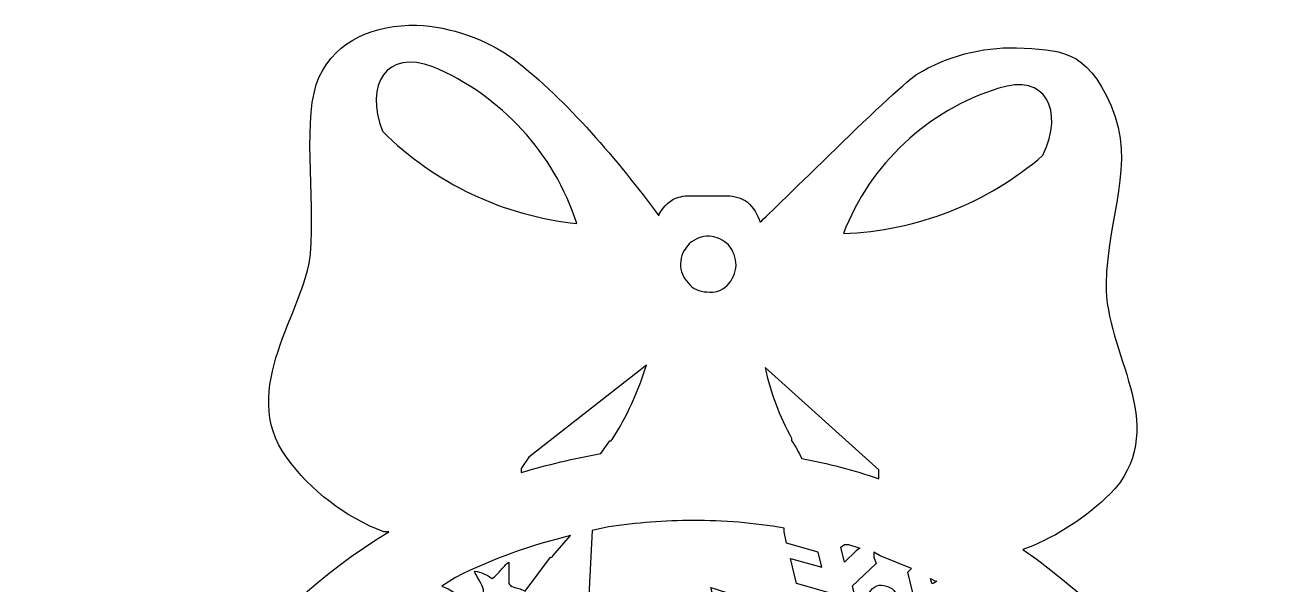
# Model space of a CAD drawing. Extents: x -6 to 93, y 0 to 126.
# Drawn here: x -6.5 to 92.7, y 81.8 to 126.1 of the extents above; entities that cross this region are included whole.
import ezdxf

# ---------------------------------------------------------------- set-up
doc = ezdxf.new("R2010")
doc.units = 0
doc.header["$MEASUREMENT"] = 0
doc.layers.add('LAYER_1', color=7, linetype='CONTINUOUS')

msp = doc.modelspace()

# ---------------------------------------------------------------- linework, layer by layer
at = {"layer": 'LAYER_1', "color": 178}
for points in [[(59.3, 84.5), (58.4, 83.6), (58.1, 84.8), (58.1, 84.8), (58.4, 85), (58.7, 85), (59.6, 84.7), (59.3, 84.5)], [(65.2, 82.3), (65.6, 82.1), (65.7, 82.1), (65.4, 81.9), (65.3, 81.9), (65.2, 82.3)]]:
    msp.add_lwpolyline(points, dxfattribs=at)
for points, knots in [([(92.6, 47.7), (92.188, 62.507), (84.717, 76.223), (72.5, 84.6), (72.5, 84.6), (73.3, 84.9), (73.3, 84.9), (73.3, 84.9), (73.3, 84.9), (73.3, 84.9), (75.746, 85.95), (77.956, 87.48), (79.8, 89.4), (84.1, 94.6), (79, 100.2), (79.1, 105.6), (79.2, 111), (81.5, 115.1), (79.5, 119.7), (77.5, 124.3), (75.4, 124.1), (72, 124.3), (69.22, 124.367), (66.48, 123.638), (64.1, 122.2), (62.1, 120.8), (51.8, 110.5), (51.7, 110.5), (51.524, 111.117), (51.178, 111.672), (50.7, 112.1), (50.225, 112.415), (49.67, 112.589), (49.1, 112.6), (49.1, 112.6), (46.1, 112.6), (46.1, 112.6), (45.65, 112.596), (45.206, 112.493), (44.8, 112.3), (44.2, 111.9), (43.7, 111.3), (43.7, 111), (40.4, 115.4), (36.5, 120.1), (32.2, 123.4), (29.945, 125.019), (27.272, 125.956), (24.5, 126.1), (21.2, 126.1), (18.2, 125), (16.8, 122), (15.4, 119), (16.5, 112.5), (16.1, 108), (15.7, 103.5), (10.3, 97.3), (14.2, 91.9), (16.147, 89.235), (18.82, 87.187), (21.9, 86), (21.9, 86), (22.3, 86), (22.3, 86), (0.478, 72.778), (-6.494, 44.368), (6.729, 22.546), (7.317, 21.575), (7.941, 20.625), (8.6, 19.7), (8.6, 19.7), (9.8, 18), (9.8, 18), (13.737, 12.947), (18.673, 8.76), (24.3, 5.7), (24.3, 5.7), (26.6, 4.6), (26.6, 4.6), (32.774, 1.621), (39.545, 0.082), (46.4, 0.1), (50.657, 0.097), (54.896, 0.669), (59, 1.8), (59, 1.8), (61, 2.5), (61, 2.5), (63.753, 3.375), (66.402, 4.549), (68.9, 6), (68.9, 6), (70.6, 6.9), (70.6, 6.9), (84.31, 15.351), (92.671, 30.295), (92.7, 46.4), (92.7, 46.4), (92.7, 47.2), (92.7, 47.2), (92.706, 47.372), (92.672, 47.543), (92.6, 47.7)], [0, 0, 0, 0, 1, 1, 1, 2, 2, 2, 3, 3, 3, 4, 4, 4, 5, 5, 5, 6, 6, 6, 7, 7, 7, 8, 8, 8, 9, 9, 9, 10, 10, 10, 11, 11, 11, 12, 12, 12, 13, 13, 13, 14, 14, 14, 15, 15, 15, 16, 16, 16, 17, 17, 17, 18, 18, 18, 19, 19, 19, 20, 20, 20, 21, 21, 21, 22, 22, 22, 23, 23, 23, 24, 24, 24, 25, 25, 25, 26, 26, 26, 27, 27, 27, 28, 28, 28, 29, 29, 29, 30, 30, 30, 31, 31, 31, 32, 32, 32, 33, 33, 33, 34, 34, 34, 34]), ([(21.8, 117.7), (20.4, 121.4), (22.1, 124.2), (25.8, 122.8), (31.216, 120.513), (35.375, 115.989), (37.2, 110.4), (31.384, 111.003), (25.949, 113.579), (21.8, 117.7)], [0, 0, 0, 0, 1, 1, 1, 2, 2, 2, 3, 3, 3, 3]), ([(70.6, 121.1), (74.3, 122.3), (75.8, 119.4), (74.1, 115.8), (69.692, 111.997), (64.118, 109.81), (58.3, 109.6), (60.423, 115.114), (64.956, 119.352), (70.6, 121.1)], [0, 0, 0, 0, 1, 1, 1, 2, 2, 2, 3, 3, 3, 3]), ([(46.1, 108.8), (46.536, 109.198), (47.109, 109.413), (47.7, 109.4), (48.263, 109.336), (48.79, 109.091), (49.2, 108.7), (49.582, 108.254), (49.794, 107.687), (49.8, 107.1), (49.776, 106.498), (49.526, 105.926), (49.1, 105.5), (48.682, 105.08), (48.083, 104.893), (47.5, 105), (46.916, 104.976), (46.357, 105.237), (46, 105.7), (45.617, 106.106), (45.403, 106.642), (45.4, 107.2), (45.424, 107.802), (45.674, 108.373), (46.1, 108.8)], [0, 0, 0, 0, 1, 1, 1, 2, 2, 2, 3, 3, 3, 4, 4, 4, 5, 5, 5, 6, 6, 6, 7, 7, 7, 8, 8, 8, 8]), ([(40, 93.3), (39.945, 93.3), (39.9, 93.255), (39.9, 93.2), (39.9, 93.2), (39.8, 93.2), (39.8, 93.2), (39.8, 93.2), (39.1, 92.2), (39.1, 92.2), (36.976, 91.806), (34.873, 91.306), (32.8, 90.7), (32.8, 90.7), (32.8, 91), (32.8, 91), (32.8, 91), (33.4, 91.9), (33.4, 91.9), (33.4, 91.9), (42.7, 99.2), (42.7, 99.2), (42.068, 97.121), (41.16, 95.137), (40, 93.3)], [0, 0, 0, 0, 1, 1, 1, 2, 2, 2, 3, 3, 3, 4, 4, 4, 5, 5, 5, 6, 6, 6, 7, 7, 7, 8, 8, 8, 8]), ([(61.1, 90.9), (61.1, 90.9), (61.1, 90.2), (61.1, 90.2), (59.11, 90.885), (57.07, 91.42), (55, 91.8), (54.771, 92.287), (54.504, 92.756), (54.2, 93.2), (54.2, 93.2), (54.2, 93.4), (54.2, 93.4), (53.235, 95.156), (52.528, 97.042), (52.1, 99), (52.1, 99), (61.1, 90.9), (61.1, 90.9)], [0, 0, 0, 0, 1, 1, 1, 2, 2, 2, 3, 3, 3, 4, 4, 4, 5, 5, 5, 6, 6, 6, 6]), ([(46.4, 86.9), (48.813, 86.907), (51.222, 86.706), (53.6, 86.3), (53.6, 86.3), (53.6, 86), (53.6, 86), (53.6, 86), (53.8, 85.1), (53.8, 85.1), (53.8, 85.1), (56.3, 84.4), (56.3, 84.4), (56.3, 84.4), (56.6, 83.2), (56.6, 83.2), (56.6, 83.2), (54.1, 83.9), (54.1, 83.9), (54.1, 83.9), (54.6, 81.9), (54.6, 81.9), (54.6, 81.9), (57.1, 81.2), (57.1, 81.2), (57.1, 81.2), (57.8, 78.6), (57.8, 78.6), (57.8, 78.6), (56.7, 78.9), (56.7, 78.9), (56.792, 79.294), (56.679, 79.707), (56.4, 80), (56.014, 80.469), (55.321, 80.537), (54.852, 80.152), (54.796, 80.106), (54.746, 80.055), (54.7, 80), (54.317, 79.498), (54.317, 78.802), (54.7, 78.3), (54.982, 78.003), (55.406, 77.887), (55.8, 78), (55.8, 78), (56.1, 76.9), (56.1, 76.9), (56.1, 76.9), (53.5, 77.6), (53.5, 77.6), (53.5, 77.6), (52.8, 80.1), (52.8, 80.1), (52.8, 80.1), (51, 80.7), (51, 80.7), (51, 80.7), (51.6, 78.2), (51.6, 78.2), (51.6, 78.2), (50.4, 78.5), (50.4, 78.5), (50.4, 78.5), (49.7, 81), (49.7, 81), (49.7, 81), (47.8, 81.6), (47.8, 81.6), (47.8, 81.6), (48.5, 79), (48.5, 79), (48.5, 79), (47.2, 79.4), (47.2, 79.4), (47.2, 79.4), (46.5, 78.7), (46.5, 78.7), (46.5, 78.7), (46.7, 77.7), (46.7, 77.7), (46.7, 77.7), (48, 77.4), (48, 77.4), (48, 77.4), (46.3, 75.7), (46.3, 75.7), (46.3, 75.7), (45.1, 75.9), (45.1, 75.9), (45.1, 75.9), (41, 76.5), (41, 76.5), (40.917, 76.928), (40.883, 77.364), (40.9, 77.8), (40.9, 77.8), (42.4, 78.5), (42.4, 78.5), (42.4, 78.5), (41, 78.9), (41, 78.9), (41, 78.9), (40.7, 80.7), (40.7, 80.7), (40.7, 80.7), (39.8, 79.4), (39.8, 79.4), (39.8, 79.4), (38.1, 79.9), (38.1, 79.9), (38.1, 79.9), (38.4, 86.1), (38.4, 86.1), (38.4, 86.1), (39.7, 86.4), (39.7, 86.4), (41.919, 86.719), (44.158, 86.887), (46.4, 86.9)], [0, 0, 0, 0, 1, 1, 1, 2, 2, 2, 3, 3, 3, 4, 4, 4, 5, 5, 5, 6, 6, 6, 7, 7, 7, 8, 8, 8, 9, 9, 9, 10, 10, 10, 11, 11, 11, 12, 12, 12, 13, 13, 13, 14, 14, 14, 15, 15, 15, 16, 16, 16, 17, 17, 17, 18, 18, 18, 19, 19, 19, 20, 20, 20, 21, 21, 21, 22, 22, 22, 23, 23, 23, 24, 24, 24, 25, 25, 25, 26, 26, 26, 27, 27, 27, 28, 28, 28, 29, 29, 29, 30, 30, 30, 31, 31, 31, 32, 32, 32, 33, 33, 33, 34, 34, 34, 35, 35, 35, 36, 36, 36, 37, 37, 37, 38, 38, 38, 39, 39, 39, 40, 40, 40, 40]), ([(31.8, 81.9), (31.8, 81.9), (31.8, 83.6), (31.8, 83.6), (31.576, 83.426), (31.374, 83.224), (31.2, 83), (30.993, 82.742), (30.758, 82.507), (30.5, 82.3), (30.093, 82.617), (29.611, 82.824), (29.1, 82.9), (29.2, 82.5), (29.7, 81.9), (29.8, 81.4), (29.9, 80.9), (29.1, 80.5), (28.8, 80.4), (28.8, 80.4), (27, 81.5), (27, 81.5), (27, 81.5), (26.5, 81.7), (26.5, 81.7), (26.5, 81.7), (27.6, 82.4), (27.6, 82.4), (30.493, 83.854), (33.548, 84.961), (36.7, 85.7), (36.7, 85.7), (35.3, 84.1), (35.3, 84.1), (35.3, 84), (35.3, 84.1), (35.2, 84), (35.2, 84), (35.1, 84), (35.1, 84), (35.1, 84), (33.1, 81.3), (33.1, 81.3), (33.1, 81.3), (32.7, 81.5), (32.7, 81.5), (32.5, 81.5), (31.9, 81.7), (31.8, 81.9)], [0, 0, 0, 0, 1, 1, 1, 2, 2, 2, 3, 3, 3, 4, 4, 4, 5, 5, 5, 6, 6, 6, 7, 7, 7, 8, 8, 8, 9, 9, 9, 10, 10, 10, 11, 11, 11, 12, 12, 12, 13, 13, 13, 14, 14, 14, 15, 15, 15, 16, 16, 16, 16]), ([(60.7, 84), (60.7, 84), (60.7, 84.4), (60.7, 84.4), (60.7, 84.4), (61.2, 84.1), (61.2, 84.1), (61.2, 84.1), (63.7, 83.1), (63.7, 83.1), (63.7, 83.1), (63.4, 82.8), (63.4, 82.8), (63.4, 82.8), (63.4, 82.8), (63.4, 82.8), (63.4, 82.8), (64, 80.3), (64, 80.3), (64, 80.3), (62, 78.4), (62, 78.4), (62, 78.4), (61.7, 79.5), (61.7, 79.5), (62.105, 79.617), (62.436, 79.911), (62.6, 80.3), (62.725, 80.933), (62.327, 81.551), (61.7, 81.7), (61.195, 81.924), (60.604, 81.697), (60.38, 81.193), (60.338, 81.1), (60.312, 81.001), (60.3, 80.9), (60.161, 80.524), (60.238, 80.103), (60.5, 79.8), (60.5, 79.8), (59.7, 79), (59.7, 79), (59.7, 79), (59, 81.7), (59, 81.7), (59, 81.7), (60.9, 83.5), (60.9, 83.5), (60.9, 83.5), (60.7, 84), (60.7, 84)], [0, 0, 0, 0, 1, 1, 1, 2, 2, 2, 3, 3, 3, 4, 4, 4, 5, 5, 5, 6, 6, 6, 7, 7, 7, 8, 8, 8, 9, 9, 9, 10, 10, 10, 11, 11, 11, 12, 12, 12, 13, 13, 13, 14, 14, 14, 15, 15, 15, 16, 16, 16, 17, 17, 17, 17])]:
    msp.add_open_spline(points, degree=3, knots=knots, dxfattribs=at)

doc.saveas('drawing.dxf')
